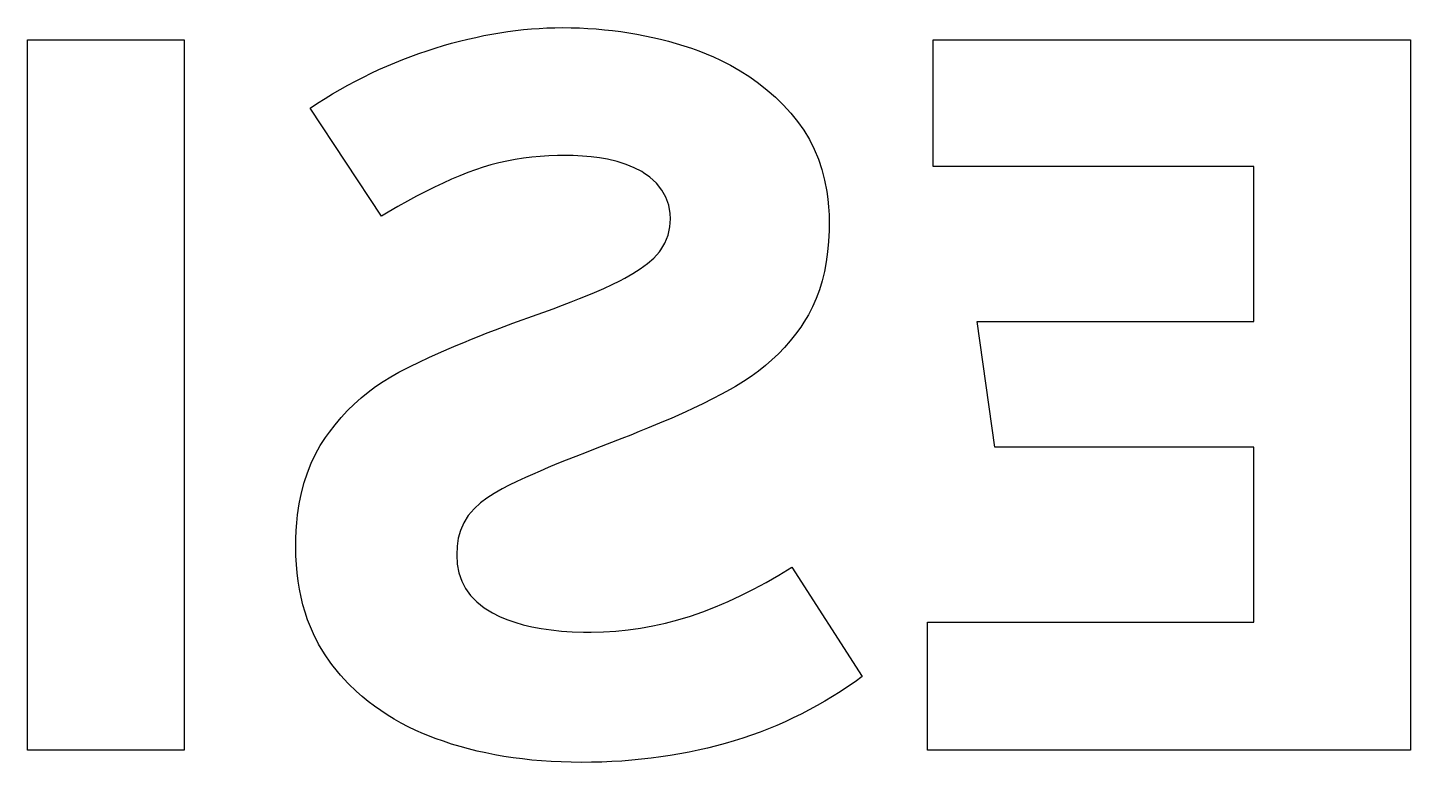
# Model space of a CAD drawing. Extents: x 5.07 to 6.44, y -4.32 to -2.13.
# Drawn here: x 5.8366 to 6.1146, y -2.2757 to -2.128 of the extents above; entities that cross this region are included whole.
import ezdxf

# ---------------------------------------------------------------- set-up
doc = ezdxf.new("R2010")
doc.units = 0
doc.header["$MEASUREMENT"] = 0
doc.layers.add('BLACK', color=7, linetype='CONTINUOUS')

msp = doc.modelspace()

# ---------------------------------------------------------------- linework, layer by layer
at = {"layer": 'BLACK', "linetype": 'CONTINUOUS'}
for p, q in [((5.92993, -2.12929), (5.93153, -2.12902)), ((5.93153, -2.12902), (5.93313, -2.12878)), ((5.93313, -2.12878), (5.93472, -2.12857)), ((5.93472, -2.12857), (5.9363, -2.12839)), ((5.9363, -2.12839), (5.93788, -2.12825)), ((5.93788, -2.12825), (5.93945, -2.12814)), ((5.93945, -2.12814), (5.94102, -2.12805)), ((5.94102, -2.12805), (5.94258, -2.12801)), ((5.94258, -2.12801), (5.94414, -2.12799)), ((5.94414, -2.12799), (5.94585, -2.12801)), ((5.94585, -2.12801), (5.94755, -2.12806)), ((5.94755, -2.12806), (5.94923, -2.12814)), ((5.94923, -2.12814), (5.95091, -2.12825)), ((5.95091, -2.12825), (5.95257, -2.1284)), ((5.95257, -2.1284), (5.95422, -2.12857)), ((5.95422, -2.12857), (5.95586, -2.12879)), ((5.95586, -2.12879), (5.95748, -2.12903)), ((5.83663, -2.27323), (5.83663, -2.13045)), ((5.83663, -2.13045), (5.8681, -2.13045)), ((5.8681, -2.13045), (5.8681, -2.27323)), ((5.91856, -2.13211), (5.9202, -2.13161)), ((5.9202, -2.13161), (5.92184, -2.13114)), ((5.92184, -2.13114), (5.92347, -2.13071)), ((5.92347, -2.13071), (5.92509, -2.13031)), ((5.92509, -2.13031), (5.92671, -2.12994)), ((5.92671, -2.12994), (5.92832, -2.1296)), ((5.92832, -2.1296), (5.92993, -2.12929)), ((5.95748, -2.12903), (5.9591, -2.1293)), ((5.9591, -2.1293), (5.9607, -2.12961)), ((5.9607, -2.12961), (5.96229, -2.12995)), ((5.96229, -2.12995), (5.96387, -2.13033)), ((5.96387, -2.13033), (5.96544, -2.13073)), ((5.96544, -2.13073), (5.96699, -2.13117)), ((5.96699, -2.13117), (5.96853, -2.13164)), ((5.96853, -2.13164), (5.97006, -2.13214)), ((6.01864, -2.15591), (6.01864, -2.13045)), ((6.01864, -2.13045), (6.11457, -2.13045)), ((6.11457, -2.13045), (6.11457, -2.27323)), ((5.91043, -2.13503), (5.91204, -2.13439)), ((5.91204, -2.13439), (5.91365, -2.13377)), ((5.91365, -2.13377), (5.91528, -2.13319)), ((5.91528, -2.13319), (5.91691, -2.13263)), ((5.91691, -2.13263), (5.91856, -2.13211)), ((5.97006, -2.13214), (5.97157, -2.13268)), ((5.97157, -2.13268), (5.97304, -2.13326)), ((5.97304, -2.13326), (5.97448, -2.13387)), ((5.97448, -2.13387), (5.97588, -2.13451)), ((5.97588, -2.13451), (5.97792, -2.13555)), ((5.90411, -2.13792), (5.90567, -2.13715)), ((5.90567, -2.13715), (5.90725, -2.13642)), ((5.90725, -2.13642), (5.90884, -2.13571)), ((5.90884, -2.13571), (5.91043, -2.13503)), ((5.97792, -2.13555), (5.97988, -2.13668)), ((5.97988, -2.13668), (5.98177, -2.13788)), ((5.89946, -2.14041), (5.901, -2.13955)), ((5.901, -2.13955), (5.90255, -2.13872)), ((5.90255, -2.13872), (5.90411, -2.13792)), ((5.98177, -2.13788), (5.98357, -2.13917)), ((5.98357, -2.13917), (5.9853, -2.14054)), ((5.8949, -2.14316), (5.89641, -2.14222)), ((5.89641, -2.14222), (5.89793, -2.1413)), ((5.89793, -2.1413), (5.89946, -2.14041)), ((5.9853, -2.14054), (5.98696, -2.14199)), ((5.98696, -2.14199), (5.98853, -2.14353)), ((5.8934, -2.14415), (5.8949, -2.14316)), ((5.90779, -2.16588), (5.8934, -2.14415)), ((5.98853, -2.14353), (5.99002, -2.14515)), ((5.99002, -2.14515), (5.99141, -2.14684)), ((5.99141, -2.14684), (5.99265, -2.14862)), ((5.99265, -2.14862), (5.99376, -2.15047)), ((5.99376, -2.15047), (5.99474, -2.15241)), ((5.93795, -2.15402), (5.93627, -2.15424)), ((5.93966, -2.15386), (5.93795, -2.15402)), ((5.94139, -2.15375), (5.93966, -2.15386)), ((5.94315, -2.1537), (5.94139, -2.15375)), ((5.94433, -2.15368), (5.94315, -2.1537)), ((5.94628, -2.15371), (5.94433, -2.15368)), ((5.94814, -2.15381), (5.94628, -2.15371)), ((5.94991, -2.15396), (5.94814, -2.15381)), ((5.95158, -2.15417), (5.94991, -2.15396)), ((5.99474, -2.15241), (5.99557, -2.15442)), ((5.92664, -2.15657), (5.92508, -2.15714)), ((5.92818, -2.15605), (5.92664, -2.15657)), ((5.92975, -2.15559), (5.92818, -2.15605)), ((5.93135, -2.15517), (5.92975, -2.15559)), ((5.93296, -2.15481), (5.93135, -2.15517)), ((5.9346, -2.1545), (5.93296, -2.15481)), ((5.93627, -2.15424), (5.9346, -2.1545)), ((5.95317, -2.15444), (5.95158, -2.15417)), ((5.95514, -2.1549), (5.95317, -2.15444)), ((5.95694, -2.15547), (5.95514, -2.1549)), ((5.95858, -2.15615), (5.95694, -2.15547)), ((5.96006, -2.15693), (5.95858, -2.15615)), ((5.99557, -2.15442), (5.99628, -2.15651)), ((5.99628, -2.15651), (5.99684, -2.15868)), ((6.08311, -2.15591), (6.01864, -2.15591)), ((6.08311, -2.18707), (6.08311, -2.15591)), ((5.92015, -2.15923), (5.91841, -2.16005)), ((5.92183, -2.15847), (5.92015, -2.15923)), ((5.92348, -2.15777), (5.92183, -2.15847)), ((5.92508, -2.15714), (5.92348, -2.15777)), ((5.96041, -2.15715), (5.96006, -2.15693)), ((5.96168, -2.15805), (5.96041, -2.15715)), ((5.96303, -2.15928), (5.96168, -2.15805)), ((5.96411, -2.16063), (5.96303, -2.15928)), ((5.99684, -2.15868), (5.99727, -2.16092)), ((5.91482, -2.16188), (5.91296, -2.16289)), ((5.91664, -2.16093), (5.91482, -2.16188)), ((5.91841, -2.16005), (5.91664, -2.16093)), ((5.96494, -2.1621), (5.96411, -2.16063)), ((5.96549, -2.16368), (5.96494, -2.1621)), ((5.99727, -2.16092), (5.99748, -2.16247)), ((5.90911, -2.16509), (5.90779, -2.16588)), ((5.91106, -2.16396), (5.90911, -2.16509)), ((5.91296, -2.16289), (5.91106, -2.16396)), ((5.96578, -2.16538), (5.96549, -2.16368)), ((5.99748, -2.16247), (5.99763, -2.16404)), ((5.99763, -2.16404), (5.99773, -2.16565)), ((5.96573, -2.16802), (5.96583, -2.16645)), ((5.96583, -2.16645), (5.96578, -2.16538)), ((5.99773, -2.16565), (5.99776, -2.1673)), ((5.99776, -2.1673), (5.99774, -2.16879)), ((5.9647, -2.17133), (5.96535, -2.16972)), ((5.96535, -2.16972), (5.96573, -2.16802)), ((5.99774, -2.16879), (5.99763, -2.17096)), ((5.96249, -2.17431), (5.96364, -2.17303)), ((5.96364, -2.17303), (5.9639, -2.17266)), ((5.9639, -2.17266), (5.9647, -2.17133)), ((5.99744, -2.17306), (5.99716, -2.17509)), ((5.99763, -2.17096), (5.99744, -2.17306)), ((5.95974, -2.1765), (5.96124, -2.17541)), ((5.96124, -2.17541), (5.96249, -2.17431)), ((5.99716, -2.17509), (5.99678, -2.17704)), ((5.95412, -2.17962), (5.95564, -2.17888)), ((5.95564, -2.17888), (5.95669, -2.17833)), ((5.95669, -2.17833), (5.9583, -2.17742)), ((5.9583, -2.17742), (5.95974, -2.1765)), ((5.99632, -2.17892), (5.99577, -2.18073)), ((5.99678, -2.17704), (5.99632, -2.17892)), ((5.94911, -2.18183), (5.9506, -2.18121)), ((5.9506, -2.18121), (5.95244, -2.1804)), ((5.95244, -2.1804), (5.95412, -2.17962)), ((5.99577, -2.18073), (5.99513, -2.18246)), ((5.94036, -2.1852), (5.94229, -2.1845)), ((5.94229, -2.1845), (5.94413, -2.1838)), ((5.94413, -2.1838), (5.94588, -2.18313)), ((5.94588, -2.18313), (5.94754, -2.18247)), ((5.94754, -2.18247), (5.94911, -2.18183)), ((5.9944, -2.18412), (5.99359, -2.18571)), ((5.99513, -2.18246), (5.9944, -2.18412)), ((5.93414, -2.18742), (5.93902, -2.18569)), ((5.93902, -2.18569), (5.94036, -2.1852)), ((5.99268, -2.18722), (5.99202, -2.18819)), ((5.99359, -2.18571), (5.99268, -2.18722)), ((6.03103, -2.21234), (6.02749, -2.18707)), ((6.02749, -2.18707), (6.08311, -2.18707)), ((5.92582, -2.19064), (5.9274, -2.19001)), ((5.9274, -2.19001), (5.92902, -2.18937)), ((5.92902, -2.18937), (5.93068, -2.18872)), ((5.93068, -2.18872), (5.93239, -2.18807)), ((5.93239, -2.18807), (5.93414, -2.18742)), ((5.99099, -2.18961), (5.9899, -2.19097)), ((5.99202, -2.18819), (5.99099, -2.18961)), ((5.91924, -2.19343), (5.92134, -2.19251)), ((5.92134, -2.19251), (5.92279, -2.19189)), ((5.92279, -2.19189), (5.92428, -2.19127)), ((5.92428, -2.19127), (5.92582, -2.19064)), ((5.98875, -2.19229), (5.98753, -2.19355)), ((5.9899, -2.19097), (5.98875, -2.19229)), ((5.91352, -2.19611), (5.91533, -2.19523)), ((5.91533, -2.19523), (5.91724, -2.19433)), ((5.91724, -2.19433), (5.91924, -2.19343)), ((5.98625, -2.19477), (5.98492, -2.19594)), ((5.98753, -2.19355), (5.98625, -2.19477)), ((5.90806, -2.19912), (5.90963, -2.19816)), ((5.90963, -2.19816), (5.91125, -2.19726)), ((5.91125, -2.19726), (5.9118, -2.19698)), ((5.9118, -2.19698), (5.91352, -2.19611)), ((5.98205, -2.19812), (5.98053, -2.19914)), ((5.98352, -2.19705), (5.98205, -2.19812)), ((5.98492, -2.19594), (5.98352, -2.19705)), ((5.90365, -2.20242), (5.90507, -2.20125)), ((5.90507, -2.20125), (5.90654, -2.20015)), ((5.90654, -2.20015), (5.90806, -2.19912)), ((5.97784, -2.20074), (5.97611, -2.20168)), ((5.97895, -2.20011), (5.97784, -2.20074)), ((5.98053, -2.19914), (5.97895, -2.20011)), ((5.90095, -2.20498), (5.90227, -2.20367)), ((5.90227, -2.20367), (5.90365, -2.20242)), ((5.97234, -2.2036), (5.97031, -2.20457)), ((5.97427, -2.20264), (5.97234, -2.2036)), ((5.97611, -2.20168), (5.97427, -2.20264)), ((5.89845, -2.20781), (5.89968, -2.20636)), ((5.89968, -2.20636), (5.90095, -2.20498)), ((5.96597, -2.20654), (5.96443, -2.2072)), ((5.96746, -2.20588), (5.96597, -2.20654)), ((5.96891, -2.20522), (5.96746, -2.20588)), ((5.97031, -2.20457), (5.96891, -2.20522)), ((5.89652, -2.21038), (5.89728, -2.20933)), ((5.89728, -2.20933), (5.89845, -2.20781)), ((5.95956, -2.20921), (5.95785, -2.20989)), ((5.96123, -2.20854), (5.95956, -2.20921)), ((5.96285, -2.20787), (5.96123, -2.20854)), ((5.96443, -2.2072), (5.96285, -2.20787)), ((5.89448, -2.21374), (5.89545, -2.21202)), ((5.89545, -2.21202), (5.89652, -2.21038)), ((5.9561, -2.21057), (5.95102, -2.21253)), ((5.95785, -2.20989), (5.9561, -2.21057)), ((6.08311, -2.21234), (6.03103, -2.21234)), ((6.08311, -2.24753), (6.08311, -2.21234)), ((5.89362, -2.21556), (5.89448, -2.21374)), ((5.94487, -2.21496), (5.94303, -2.21571)), ((5.94682, -2.21418), (5.94487, -2.21496)), ((5.94887, -2.21337), (5.94682, -2.21418)), ((5.95102, -2.21253), (5.94887, -2.21337)), ((5.89221, -2.21946), (5.89286, -2.21746)), ((5.89286, -2.21746), (5.89362, -2.21556)), ((5.93813, -2.21779), (5.9367, -2.21843)), ((5.93966, -2.21713), (5.93813, -2.21779)), ((5.94129, -2.21643), (5.93966, -2.21713)), ((5.94303, -2.21571), (5.94129, -2.21643)), ((5.89167, -2.22154), (5.89221, -2.21946)), ((5.93199, -2.22073), (5.93038, -2.22166)), ((5.93341, -2.21999), (5.93199, -2.22073)), ((5.93496, -2.21924), (5.93341, -2.21999)), ((5.9367, -2.21843), (5.93496, -2.21924)), ((5.89123, -2.22371), (5.89167, -2.22154)), ((5.92894, -2.2226), (5.92768, -2.22355)), ((5.93038, -2.22166), (5.92894, -2.2226)), ((5.89073, -2.22752), (5.89089, -2.22596)), ((5.89089, -2.22596), (5.89123, -2.22371)), ((5.92521, -2.22607), (5.9243, -2.22751)), ((5.92639, -2.2247), (5.92521, -2.22607)), ((5.92768, -2.22355), (5.92639, -2.2247)), ((5.89061, -2.22911), (5.89073, -2.22752)), ((5.9243, -2.22751), (5.92361, -2.22911)), ((5.89052, -2.23242), (5.89054, -2.23075)), ((5.89054, -2.23075), (5.89061, -2.22911)), ((5.9232, -2.23061), (5.92295, -2.23223)), ((5.92361, -2.22911), (5.9232, -2.23061)), ((5.89055, -2.23418), (5.89052, -2.23242)), ((5.89064, -2.23591), (5.89055, -2.23418)), ((5.92295, -2.23223), (5.92287, -2.23396)), ((5.92287, -2.23396), (5.92298, -2.23584)), ((5.89078, -2.2376), (5.89064, -2.23591)), ((5.92298, -2.23584), (5.92332, -2.2376)), ((5.98765, -2.23804), (5.99022, -2.23646)), ((5.99022, -2.23646), (6.00441, -2.25842)), ((5.89099, -2.23925), (5.89078, -2.2376)), ((5.89126, -2.24087), (5.89099, -2.23925)), ((5.92332, -2.2376), (5.92388, -2.23924)), ((5.92388, -2.23924), (5.92467, -2.24077)), ((5.98253, -2.2409), (5.98509, -2.23952)), ((5.98509, -2.23952), (5.98765, -2.23804)), ((5.89158, -2.24246), (5.89126, -2.24087)), ((5.89196, -2.24401), (5.89158, -2.24246)), ((5.92467, -2.24077), (5.92568, -2.24217)), ((5.92568, -2.24217), (5.92691, -2.24345)), ((5.97744, -2.24335), (5.97998, -2.24218)), ((5.97998, -2.24218), (5.98253, -2.2409)), ((5.8924, -2.24553), (5.89196, -2.24401)), ((5.8929, -2.24701), (5.8924, -2.24553)), ((5.92691, -2.24345), (5.92837, -2.24461)), ((5.92837, -2.24461), (5.93006, -2.24565)), ((5.93006, -2.24565), (5.93146, -2.24634)), ((5.96985, -2.24627), (5.97237, -2.2454)), ((5.97237, -2.2454), (5.9749, -2.24443)), ((5.9749, -2.24443), (5.97744, -2.24335)), ((5.89346, -2.24845), (5.8929, -2.24701)), ((5.89408, -2.24986), (5.89346, -2.24845)), ((5.93146, -2.24634), (5.93295, -2.24697)), ((5.93295, -2.24697), (5.93454, -2.24753)), ((5.93454, -2.24753), (5.93622, -2.24802)), ((5.93622, -2.24802), (5.938, -2.24844)), ((5.938, -2.24844), (5.93988, -2.24879)), ((5.95983, -2.24872), (5.96232, -2.24826)), ((5.96232, -2.24826), (5.96482, -2.2477)), ((5.96482, -2.2477), (5.96733, -2.24703)), ((5.96733, -2.24703), (5.96985, -2.24627)), ((6.01753, -2.27323), (6.01753, -2.24753)), ((6.01753, -2.24753), (6.08311, -2.24753)), ((5.89512, -2.25191), (5.89408, -2.24986)), ((5.93988, -2.24879), (5.94185, -2.24908)), ((5.94185, -2.24908), (5.94392, -2.24929)), ((5.94392, -2.24929), (5.94609, -2.24944)), ((5.94609, -2.24944), (5.94835, -2.24952)), ((5.94835, -2.24952), (5.94991, -2.24953)), ((5.94991, -2.24953), (5.95238, -2.24948)), ((5.95238, -2.24948), (5.95485, -2.24933)), ((5.95485, -2.24933), (5.95734, -2.24908)), ((5.95734, -2.24908), (5.95983, -2.24872)), ((5.89629, -2.25388), (5.89512, -2.25191)), ((5.89759, -2.25577), (5.89629, -2.25388)), ((5.89806, -2.25638), (5.89759, -2.25577)), ((5.89952, -2.25816), (5.89806, -2.25638)), ((5.90108, -2.25984), (5.89952, -2.25816)), ((6.00295, -2.25948), (6.00146, -2.26051)), ((6.00441, -2.25842), (6.00295, -2.25948)), ((5.90273, -2.26145), (5.90108, -2.25984)), ((5.90388, -2.26247), (5.90273, -2.26145)), ((5.99996, -2.26151), (5.99844, -2.26247)), ((6.00146, -2.26051), (5.99996, -2.26151)), ((5.90508, -2.26345), (5.90388, -2.26247)), ((5.90632, -2.26439), (5.90508, -2.26345)), ((5.9076, -2.2653), (5.90632, -2.26439)), ((5.99375, -2.26515), (5.99215, -2.26598)), ((5.99533, -2.26429), (5.99375, -2.26515)), ((5.99689, -2.2634), (5.99533, -2.26429)), ((5.99844, -2.26247), (5.99689, -2.2634)), ((5.90892, -2.26617), (5.9076, -2.2653)), ((5.91029, -2.267), (5.90892, -2.26617)), ((5.9117, -2.26779), (5.91029, -2.267)), ((5.91315, -2.26854), (5.9117, -2.26779)), ((5.98889, -2.26753), (5.98723, -2.26825)), ((5.99053, -2.26677), (5.98889, -2.26753)), ((5.99215, -2.26598), (5.99053, -2.26677)), ((5.91464, -2.26926), (5.91315, -2.26854)), ((5.91618, -2.26994), (5.91464, -2.26926)), ((5.91775, -2.27058), (5.91618, -2.26994)), ((5.91856, -2.27088), (5.91775, -2.27058)), ((5.98214, -2.27023), (5.9804, -2.27082)), ((5.98386, -2.2696), (5.98214, -2.27023)), ((5.98556, -2.26894), (5.98386, -2.2696)), ((5.98723, -2.26825), (5.98556, -2.26894)), ((5.8681, -2.27323), (5.83663, -2.27323)), ((5.92019, -2.27146), (5.91856, -2.27088)), ((5.92185, -2.27201), (5.92019, -2.27146)), ((5.92354, -2.27252), (5.92185, -2.27201)), ((5.92525, -2.27299), (5.92354, -2.27252)), ((5.92699, -2.27342), (5.92525, -2.27299)), ((5.92876, -2.27381), (5.92699, -2.27342)), ((5.97143, -2.27326), (5.96958, -2.27365)), ((5.97326, -2.27284), (5.97143, -2.27326)), ((5.97508, -2.27238), (5.97326, -2.27284)), ((5.97687, -2.2719), (5.97508, -2.27238)), ((5.97865, -2.27137), (5.97687, -2.2719)), ((5.9804, -2.27082), (5.97865, -2.27137)), ((6.11457, -2.27323), (6.01753, -2.27323)), ((5.93056, -2.27417), (5.92876, -2.27381)), ((5.93238, -2.27449), (5.93056, -2.27417)), ((5.93422, -2.27477), (5.93238, -2.27449)), ((5.9361, -2.27501), (5.93422, -2.27477)), ((5.938, -2.27522), (5.9361, -2.27501)), ((5.93993, -2.27539), (5.938, -2.27522)), ((5.94188, -2.27552), (5.93993, -2.27539)), ((5.94386, -2.27561), (5.94188, -2.27552)), ((5.94587, -2.27567), (5.94386, -2.27561)), ((5.94791, -2.27569), (5.94587, -2.27567)), ((5.94997, -2.27567), (5.94791, -2.27569)), ((5.95202, -2.27562), (5.94997, -2.27567)), ((5.95405, -2.27554), (5.95202, -2.27562)), ((5.95606, -2.27542), (5.95405, -2.27554)), ((5.95805, -2.27527), (5.95606, -2.27542)), ((5.96002, -2.27508), (5.95805, -2.27527)), ((5.96197, -2.27486), (5.96002, -2.27508)), ((5.9639, -2.27461), (5.96197, -2.27486)), ((5.96581, -2.27432), (5.9639, -2.27461)), ((5.9677, -2.274), (5.96581, -2.27432)), ((5.96958, -2.27365), (5.9677, -2.274))]:
    msp.add_line(p, q, dxfattribs=at)

doc.saveas('drawing.dxf')
